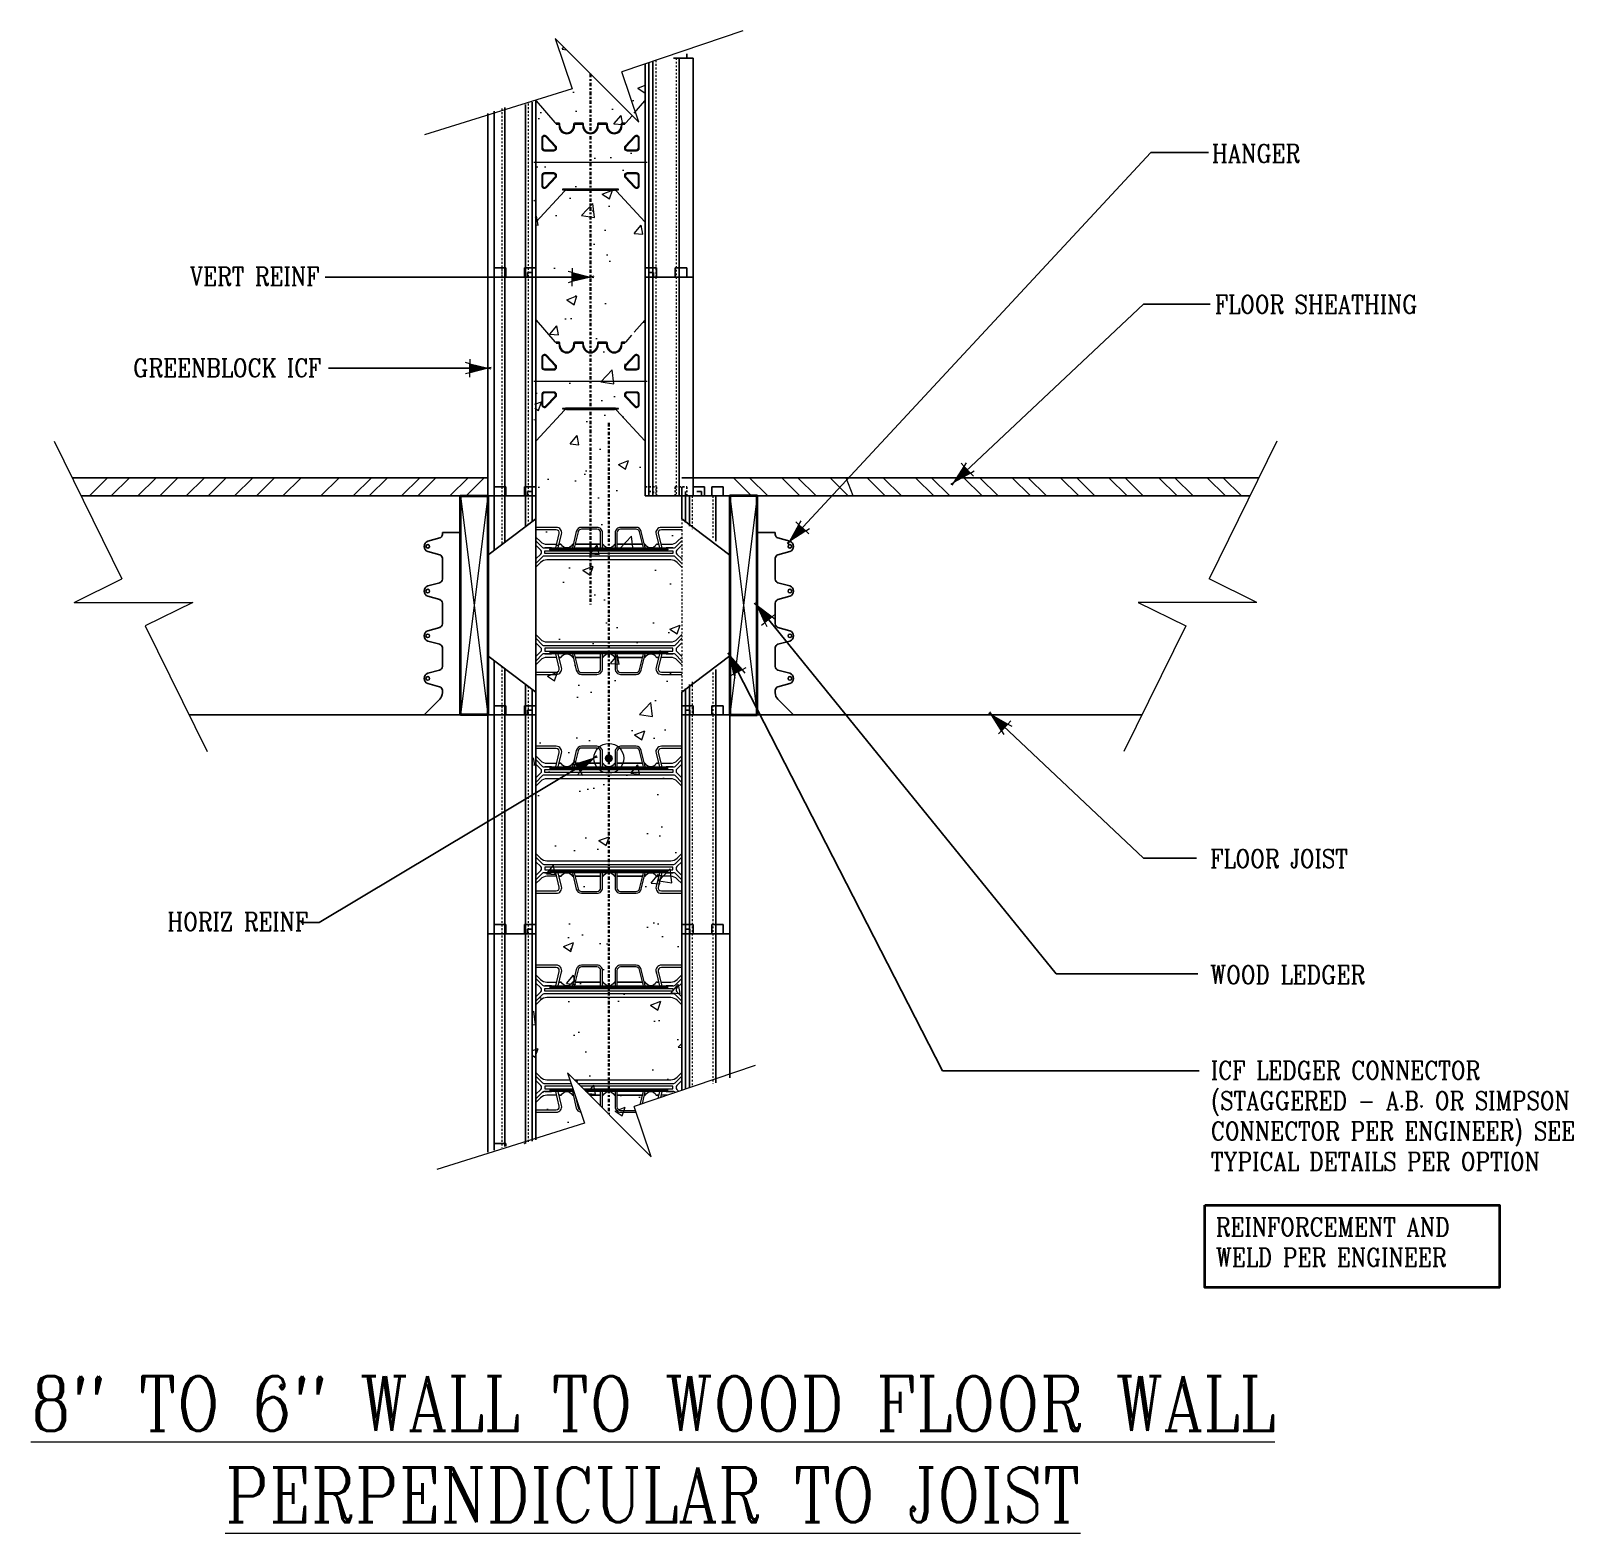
# Model space of a CAD drawing. Header units: inches. Extents: x 12.7 to 97.2, y 9.1 to 91.5.
import ezdxf

# ---------------------------------------------------------------- set-up
doc = ezdxf.new("R2010")
doc.units = ezdxf.units.IN
doc.header["$MEASUREMENT"] = 0
for name, pattern in [('CENTER', [2, 1.25, -0.25, 0.25, -0.25]), ('DASHED2', [0.375, 0.25, -0.125]), ('HIDDEN', [0.375, 0.25, -0.125])]:
    doc.linetypes.add(name, pattern=pattern)
for name, color, linetype, lineweight in [('A2 Hatch', 8, 'Continuous', 9), ('A4 medium', 7, 'Continuous', 35), ('DETAILS', 7, 'Continuous', 13), ('DIM', 3, 'Continuous', 13), ('REBAR', 2, 'CENTER', 30)]:
    doc.layers.add(name, color=color, linetype=linetype, lineweight=lineweight)
doc.styles.add('ARCTEXT', font='arctext.shx', dxfattribs={"width": 0.85})
doc.styles.add('RomanC', font='romanc.shx', dxfattribs={"width": 0.85, "height": 5})
doc.dimstyles.new('ARCTEXT1-4', dxfattribs={"dimtxt": 4, "dimasz": 2, "dimexe": 2, "dimexo": 2, "dimgap": 2, "dimtad": 1, "dimdec": 4, "dimzin": 3, "dimdsep": 46, "dimlunit": 4, "dimtxsty": 'ARCTEXT', "dimblk": 'ARCHTICK', "dimcen": 2, "dimaunit": 1, "dimadec": 0, "dimazin": 0, "dimtfac": 1, "dimtdec": 4, "dimtmove": 2, "dimatfit": 3, "dimldrblk": 'arrow', "dimfxl": 1, "dimtolj": 1, "dimtzin": 0, "dimarcsym": 0})

# ---------------------------------------------------------------- blocks, each defined once
blk = doc.blocks.new('_ArchTick')
at = {"color": 0, "linetype": 'ByBlock', "const_width": 0.15}
blk.add_lwpolyline([(-0.5, -0.5), (0.5, 0.5)], dxfattribs=at)
blk = doc.blocks.new('arrow')
at = {"layer": 'DIM'}
blk.add_hatch(color=253, dxfattribs=at).paths.add_polyline_path([(-2, 0.5), (-2, -0.5), (0, 0)])
at = {"layer": 'DIM', "lineweight": 9}
for points in [[(-2, 0.98), (-2, 0.5), (-2.47, 0.62)], [(0.37, 0.09), (0, 0)], [(0.37, -0.09), (0, 0)], [(-2, -0.98), (-2, -0.5), (-2.47, -0.62)]]:
    blk.add_lwpolyline(points, dxfattribs=at)
at = {"layer": 'DIM', "lineweight": 15}
blk.add_lwpolyline([(0, 0), (-2, -0.5), (-2, 0.5), (0, 0)], dxfattribs=at)

msp = doc.modelspace()

# ---------------------------------------------------------------- hatches: boundary and pattern name
at = {"layer": 'A2 Hatch', "ltscale": 0.15}
h = msp.add_hatch(dxfattribs=at)
h.set_pattern_fill('AR-CONC', color=256, scale=0.8, style=0)
h.set_pattern_definition([(50, (-3041.531, 504.405), (5.7380815, -0.502017), [0.6, -6.6]), (355, (-3041.531, 504.405), (-1.110011, 6.017537), [0.48, -5.28]), (100.45145, (-3041.053, 504.363), (4.628071, 5.51552), [0.509922, -5.609137]), (46.1842, (-3041.531, 506.005), (8.537928, -1.324152), [0.9, -9.9]), (96.63564, (-3040.8196, 505.895), (7.477296, 7.792949), [0.764882, -8.413704]), (351.1842, (-3041.531, 506.005), (7.477296, 7.79295), [0.72, -7.92]), (21, (-3040.731, 505.605), (4.7752564, -3.220951), [0.6, -6.6]), (326, (-3040.731, 505.605), (1.946523, 5.8012), [0.48, -5.28]), (71.45144, (-3040.333, 505.3365), (6.721779, 2.580249), [0.509922, -5.609137]), (37.5, (-3041.531, 504.405), (0.0972788, 2.6631508), [0, -5.216, 0, -5.36, 0, -5.3]), (7.5, (-3041.531, 504.405), (2.1045563, 3.1552937), [0, -3.056, 0, -5.096, 0, -2.02]), (327.5, (-3043.315, 504.405), (4.2705795, -0.180439), [0, -2, 0, -6.24, 0, -8.28]), (317.5, (-3044.115, 504.405), (4.6654894, 0.80084), [0, -2.6, 0, -4.144, 0, -5.88])])
h.paths.add_polyline_path([(42.325, 88.318), (40.338, 87.644), (40.138, 30.629), (43.008, 31.602), (42.072, 34.362), (46.668, 29.766), (45.732, 32.526), (48.338, 33.41), (48.334, 65.992), (46.334, 65.992), (46.334, 89.678), (45.049, 89.242), (45.985, 86.482), (41.389, 91.078)])
h = msp.add_hatch(color=256, dxfattribs=at)
edge = h.paths.add_edge_path()
edge.add_arc((44.338, 51.61), 0.224, 0, 360)

# ---------------------------------------------------------------- linework, layer by layer
at = {"color": 1}
for p, q in [((46.334, 89.678), (46.334, 77.992)), ((46.534, 89.746), (46.534, 77.992)), ((46.749, 89.819), (46.749, 77.992)), ((47.884, 89.992), (48.959, 89.992)), ((47.984, 90.026), (47.984, 89.992)), ((48.194, 89.992), (48.194, 77.992)), ((48.609, 90.237), (48.609, 89.992)), ((48.959, 89.992), (48.959, 77.992)), ((38.063, 87.085), (38.063, 77.992)), ((38.638, 87.28), (38.638, 77.992)), ((39.763, 87.449), (39.763, 77.992)), ((40.138, 87.577), (40.138, 77.992)), ((40.338, 87.644), (40.338, 77.992)), ((37.713, 86.966), (37.713, 77.992)), ((37.713, 77.992), (40.338, 77.992)), ((37.713, 77.992), (37.713, 65.992)), ((37.713, 77.992), (39.888, 77.992)), ((38.063, 78.492), (38.688, 78.492)), ((38.063, 78.492), (38.063, 65.992)), ((38.638, 78.492), (38.638, 65.992)), ((39.763, 77.992), (38.638, 77.992)), ((38.688, 78.492), (38.688, 77.992)), ((39.713, 78.492), (39.713, 77.992)), ((39.713, 78.492), (40.338, 78.492)), ((39.763, 78.492), (39.763, 65.992)), ((39.888, 78.242), (39.888, 77.992)), ((39.888, 78.242), (40.138, 78.242)), ((40.138, 78.242), (40.138, 65.992)), ((40.138, 77.992), (40.338, 77.992)), ((40.338, 78.492), (40.338, 77.992)), ((40.338, 78.492), (40.338, 65.992)), ((46.334, 78.492), (46.334, 77.992)), ((46.334, 78.492), (46.334, 65.992)), ((46.334, 78.492), (46.959, 78.492)), ((46.334, 77.992), (48.959, 77.992)), ((46.334, 77.992), (46.534, 77.992)), ((46.534, 78.242), (46.534, 65.992)), ((46.534, 78.242), (46.784, 78.242)), ((46.749, 77.992), (48.959, 77.992)), ((46.749, 77.992), (46.749, 65.992)), ((46.784, 78.242), (46.784, 77.992)), ((46.959, 78.492), (46.959, 77.992)), ((47.984, 78.492), (47.984, 77.992)), ((47.984, 78.492), (48.609, 78.492)), ((48.194, 77.992), (48.194, 65.992)), ((48.609, 78.492), (48.609, 77.992)), ((48.959, 77.992), (48.959, 65.992)), ((37.713, 65.992), (37.713, 53.992)), ((37.713, 65.992), (39.888, 65.992)), ((37.713, 65.992), (40.338, 65.992)), ((38.063, 66.492), (38.688, 66.492)), ((38.063, 66.492), (38.063, 63.013)), ((38.638, 66.492), (38.638, 63.451)), ((39.763, 65.992), (38.638, 65.992)), ((38.688, 66.492), (38.688, 65.992)), ((39.713, 66.492), (39.713, 65.992)), ((39.713, 66.492), (40.338, 66.492)), ((39.763, 66.492), (39.763, 64.308)), ((39.888, 66.242), (39.888, 65.992)), ((39.888, 66.242), (40.138, 66.242)), ((40.138, 66.242), (40.138, 64.594)), ((40.138, 65.992), (40.338, 65.992)), ((40.338, 66.492), (40.338, 53.992)), ((40.338, 66.492), (40.338, 65.992)), ((46.334, 66.492), (46.334, 65.992)), ((46.334, 65.992), (48.959, 65.992)), ((48.338, 66.492), (48.338, 64.746)), ((48.538, 66.242), (48.538, 64.546)), ((48.753, 65.992), (50.963, 65.992)), ((48.753, 65.992), (48.753, 64.331)), ((48.963, 66.492), (49.588, 66.492)), ((48.963, 65.992), (49.163, 65.992)), ((49.163, 66.242), (49.413, 66.242)), ((49.413, 66.242), (49.413, 65.992)), ((49.588, 66.492), (49.588, 65.992)), ((49.988, 66.492), (49.988, 65.992)), ((49.988, 66.492), (50.613, 66.492)), ((50.198, 65.992), (50.198, 63.511)), ((50.613, 66.492), (50.613, 65.992)), ((50.963, 65.992), (50.963, 53.992)), ((40.338, 64.746), (37.713, 62.746)), ((48.338, 64.746), (50.963, 62.746)), ((40.338, 55.237), (37.713, 57.237)), ((38.063, 56.97), (38.063, 53.992)), ((48.338, 55.237), (50.963, 57.237)), ((38.638, 56.532), (38.638, 53.992)), ((50.198, 56.472), (50.198, 53.992)), ((39.763, 55.675), (39.763, 53.992)), ((40.138, 55.389), (40.138, 53.992)), ((48.338, 55.237), (48.338, 53.992)), ((48.538, 55.437), (48.538, 53.992)), ((48.753, 55.652), (48.753, 53.992)), ((38.063, 54.492), (38.688, 54.492)), ((38.063, 54.492), (38.063, 41.992)), ((38.638, 54.492), (38.638, 41.992)), ((38.688, 54.492), (38.688, 53.992)), ((39.713, 54.492), (39.713, 53.992)), ((39.713, 54.492), (40.338, 54.492)), ((39.763, 54.492), (39.763, 41.992)), ((39.888, 54.242), (39.888, 53.992)), ((39.888, 54.242), (40.138, 54.242)), ((40.138, 54.242), (40.138, 41.992)), ((40.338, 54.492), (40.338, 41.992)), ((48.338, 54.492), (48.338, 41.992)), ((48.338, 54.492), (48.963, 54.492)), ((48.538, 54.242), (48.538, 41.992)), ((48.538, 54.242), (48.788, 54.242)), ((48.788, 54.242), (48.788, 53.992)), ((48.963, 54.492), (48.963, 53.992)), ((49.988, 54.492), (49.988, 53.992)), ((49.988, 54.492), (50.613, 54.492)), ((50.613, 54.492), (50.613, 53.992)), ((37.713, 53.992), (40.338, 53.992)), ((37.713, 53.992), (37.713, 41.992)), ((37.713, 53.992), (39.888, 53.992)), ((39.763, 53.992), (38.638, 53.992)), ((40.138, 53.992), (40.338, 53.992)), ((48.338, 53.992), (50.963, 53.992)), ((48.338, 53.992), (48.538, 53.992)), ((48.753, 53.992), (50.963, 53.992)), ((48.753, 53.992), (48.753, 41.992)), ((50.198, 53.992), (50.198, 41.992)), ((50.963, 53.992), (50.963, 41.992)), ((38.063, 42.492), (38.688, 42.492)), ((38.063, 42.492), (38.063, 30.137)), ((38.638, 42.492), (38.638, 30.332)), ((38.688, 42.492), (38.688, 41.992)), ((39.713, 42.492), (39.713, 41.992)), ((39.713, 42.492), (40.338, 42.492)), ((39.763, 42.492), (39.763, 30.502)), ((40.338, 42.492), (40.338, 30.697)), ((48.338, 42.492), (48.338, 33.41)), ((48.338, 42.492), (48.963, 42.492)), ((48.963, 42.492), (48.963, 41.992)), ((49.988, 42.492), (49.988, 41.992)), ((49.988, 42.492), (50.613, 42.492)), ((50.613, 42.492), (50.613, 41.992)), ((37.713, 41.992), (40.338, 41.992)), ((37.713, 41.992), (37.713, 30.018)), ((37.713, 41.992), (39.888, 41.992)), ((39.763, 41.992), (38.638, 41.992)), ((39.888, 42.242), (39.888, 41.992)), ((39.888, 42.242), (40.138, 42.242)), ((40.138, 42.242), (40.138, 30.629)), ((40.138, 41.992), (40.338, 41.992)), ((48.338, 41.992), (50.963, 41.992)), ((48.338, 41.992), (48.538, 41.992)), ((48.538, 42.242), (48.538, 33.478)), ((48.538, 42.242), (48.788, 42.242)), ((48.753, 41.992), (50.963, 41.992)), ((48.753, 41.992), (48.753, 33.55)), ((48.788, 42.242), (48.788, 41.992)), ((50.198, 41.992), (50.198, 33.829)), ((50.963, 41.992), (50.963, 34.088)), ((38.063, 30.492), (38.688, 30.492)), ((38.688, 30.492), (38.688, 30.349)), ((39.713, 30.492), (39.713, 30.485)), ((39.713, 30.492), (39.734, 30.492))]:
    msp.add_line(p, q, dxfattribs=at)
at = {"color": 1, "linetype": 'HIDDEN', "ltscale": 0.02}
for p, q in [((38.063, 78.492), (38.688, 78.492)), ((38.063, 78.492), (38.063, 77.992)), ((38.688, 78.492), (38.688, 77.992)), ((39.713, 78.492), (39.713, 77.992)), ((39.713, 78.492), (40.338, 78.492)), ((46.334, 78.492), (46.959, 78.492)), ((46.534, 78.242), (46.534, 77.992)), ((46.534, 78.242), (46.784, 78.242)), ((46.784, 78.242), (46.784, 77.992)), ((46.959, 78.492), (46.959, 77.992)), ((47.984, 78.492), (47.984, 77.992)), ((47.984, 78.492), (48.609, 78.492)), ((48.609, 78.492), (48.609, 77.992)), ((38.063, 66.492), (38.688, 66.492)), ((38.063, 66.492), (38.063, 65.992)), ((38.688, 66.492), (38.688, 65.992)), ((39.713, 66.492), (39.713, 65.992)), ((39.713, 66.492), (40.338, 66.492)), ((46.334, 66.492), (46.959, 66.492)), ((46.534, 66.242), (46.534, 65.992)), ((46.534, 66.242), (46.784, 66.242)), ((46.784, 66.242), (46.784, 65.992)), ((46.959, 66.492), (46.959, 65.992)), ((47.984, 66.492), (47.984, 65.992)), ((47.984, 66.492), (48.609, 66.492)), ((48.609, 66.492), (48.609, 65.992)), ((38.063, 54.492), (38.688, 54.492)), ((38.688, 54.492), (38.688, 53.992)), ((39.713, 54.492), (39.713, 53.992)), ((39.713, 54.492), (40.338, 54.492)), ((48.338, 54.492), (48.963, 54.492)), ((48.963, 54.492), (48.963, 53.992)), ((49.988, 54.492), (49.988, 53.992)), ((49.988, 54.492), (50.613, 54.492)), ((50.613, 54.492), (50.613, 53.992)), ((38.063, 42.492), (38.688, 42.492)), ((38.688, 42.492), (38.688, 41.992)), ((39.713, 42.492), (39.713, 41.992)), ((39.713, 42.492), (40.338, 42.492)), ((48.338, 42.492), (48.963, 42.492)), ((48.963, 42.492), (48.963, 41.992)), ((49.988, 42.492), (49.988, 41.992)), ((49.988, 42.492), (50.613, 42.492)), ((50.613, 42.492), (50.613, 41.992)), ((38.063, 30.492), (38.688, 30.492)), ((38.688, 30.492), (38.688, 30.349)), ((39.713, 30.492), (39.713, 30.485)), ((39.713, 30.492), (39.734, 30.492))]:
    msp.add_line(p, q, dxfattribs=at)
at = {"ltscale": 0.15}
for p, q in [((38.688, 77.992), (39.713, 77.992)), ((37.713, 66.992), (14.914, 66.992)), ((48.334, 66.992), (79.974, 66.992)), ((37.713, 65.992), (15.407, 65.992)), ((38.688, 65.992), (39.713, 65.992)), ((50.963, 65.992), (79.48, 65.992)), ((35.067, 63.689), (34.412, 63.511)), ((35.067, 63.689), (34.412, 63.511)), ((35.214, 63.882), (35.214, 63.982)), ((35.214, 63.982), (36.213, 63.982)), ((53.462, 63.982), (52.463, 63.982)), ((53.462, 63.882), (53.462, 63.982)), ((53.61, 63.689), (54.265, 63.511)), ((53.61, 63.689), (54.265, 63.511)), ((34.412, 62.947), (35.067, 62.769)), ((34.412, 62.947), (35.067, 62.769)), ((35.214, 62.576), (35.214, 61.429)), ((53.462, 62.576), (53.462, 61.429)), ((54.265, 62.947), (53.61, 62.769)), ((54.265, 62.947), (53.61, 62.769)), ((35.067, 61.236), (34.412, 61.058)), ((35.067, 61.236), (34.412, 61.058)), ((53.61, 61.236), (54.265, 61.058)), ((53.61, 61.236), (54.265, 61.058)), ((34.412, 60.494), (35.067, 60.316)), ((34.412, 60.494), (35.067, 60.316)), ((35.214, 60.123), (35.214, 58.976)), ((53.462, 60.123), (53.462, 58.976)), ((54.265, 60.494), (53.61, 60.316)), ((54.265, 60.494), (53.61, 60.316)), ((35.067, 58.783), (34.412, 58.605)), ((35.067, 58.783), (34.412, 58.605)), ((35.214, 59.116), (35.214, 58.976)), ((35.214, 59.116), (35.214, 58.976)), ((53.462, 59.116), (53.462, 58.976)), ((53.462, 59.116), (53.462, 58.976)), ((53.61, 58.783), (54.265, 58.605)), ((53.61, 58.783), (54.265, 58.605)), ((34.412, 58.041), (35.067, 57.863)), ((34.412, 58.041), (35.067, 57.863)), ((35.213, 56.645), (35.213, 57.691)), ((35.213, 56.645), (35.213, 57.691)), ((53.463, 56.645), (53.463, 57.691)), ((53.463, 56.645), (53.463, 57.691)), ((54.265, 58.041), (53.61, 57.863)), ((54.265, 58.041), (53.61, 57.863)), ((34.411, 56.273), (35.066, 56.452)), ((34.411, 56.273), (35.066, 56.452)), ((54.266, 56.273), (53.611, 56.452)), ((54.266, 56.273), (53.611, 56.452)), ((35.066, 55.532), (34.411, 55.71)), ((35.066, 55.532), (34.411, 55.71)), ((35.213, 55.199), (35.213, 55.339)), ((35.213, 55.199), (35.213, 55.339)), ((53.463, 55.199), (53.463, 55.339)), ((53.463, 55.199), (53.463, 55.339)), ((53.611, 55.532), (54.266, 55.71)), ((53.611, 55.532), (54.266, 55.71)), ((34.213, 53.992), (35.067, 54.845)), ((34.213, 53.992), (35.067, 54.845)), ((54.463, 53.992), (53.61, 54.845)), ((54.463, 53.992), (53.61, 54.845)), ((36.213, 53.992), (21.329, 53.992)), ((38.688, 53.992), (39.713, 53.992)), ((52.463, 53.992), (73.558, 53.992)), ((38.688, 41.992), (39.713, 41.992))]:
    msp.add_line(p, q, dxfattribs=at)
for centre in [(34.414, 63.231), (54.262, 63.231), (54.262, 63.231), (34.414, 60.778), (34.414, 60.778), (54.262, 60.778), (54.262, 60.778), (34.414, 58.325), (34.414, 58.325), (54.262, 58.325), (54.262, 58.325), (34.413, 55.989), (34.413, 55.989), (54.263, 55.989), (54.263, 55.989)]:
    msp.add_circle(centre, 0.1, dxfattribs=at)
for centre, radius, start, end in [((34.514, 63.229), 0.3, 110, 250), ((35.014, 63.882), 0.2, 285.20012, 0), ((35.014, 63.882), 0.2, 285.20012, 0), ((53.662, 63.882), 0.2, 180, 254.79988), ((53.662, 63.882), 0.2, 180, 254.79988), ((54.162, 63.229), 0.3, 290, 70), ((54.162, 63.229), 0.3, 290, 70), ((35.014, 62.576), 0.2, 0, 74.79626), ((35.014, 62.576), 0.2, 0, 74.79626), ((53.662, 62.576), 0.2, 105.20374, 180), ((53.662, 62.576), 0.2, 105.20374, 180), ((34.514, 60.776), 0.3, 110, 250), ((34.514, 60.776), 0.3, 110, 250), ((35.014, 61.429), 0.2, 285.20012, 0), ((35.014, 61.429), 0.2, 285.20012, 0), ((53.662, 61.429), 0.2, 180, 254.79988), ((53.662, 61.429), 0.2, 180, 254.79988), ((54.162, 60.776), 0.3, 290, 70), ((54.162, 60.776), 0.3, 290, 70), ((35.014, 60.123), 0.2, 0, 74.79626), ((35.014, 60.123), 0.2, 0, 74.79626), ((53.662, 60.123), 0.2, 105.20374, 180), ((53.662, 60.123), 0.2, 105.20374, 180), ((34.514, 58.323), 0.3, 110, 250), ((34.514, 58.323), 0.3, 110, 250), ((35.014, 58.976), 0.2, 285.20012, 0), ((35.014, 58.976), 0.2, 285.20012, 0), ((53.662, 58.976), 0.2, 180, 254.79988), ((53.662, 58.976), 0.2, 180, 254.79988), ((54.162, 58.323), 0.3, 290, 70), ((54.162, 58.323), 0.3, 290, 70), ((35.014, 57.67), 0.2, 5.89711, 74.79626), ((35.014, 57.67), 0.2, 5.89711, 74.79626), ((53.662, 57.67), 0.2, 105.20374, 174.10289), ((53.662, 57.67), 0.2, 105.20374, 174.10289), ((35.013, 56.645), 0.2, 285.20374, 0), ((35.013, 56.645), 0.2, 285.20374, 0), ((53.663, 56.645), 0.2, 180, 254.79626), ((53.663, 56.645), 0.2, 180, 254.79626), ((34.513, 55.992), 0.3, 110, 250), ((34.513, 55.992), 0.3, 110, 250), ((54.163, 55.992), 0.3, 290, 70), ((54.163, 55.992), 0.3, 290, 70), ((35.013, 55.339), 0.2, 360, 74.79988), ((35.013, 55.339), 0.2, 360, 74.79988), ((34.713, 55.199), 0.5, 315, 0), ((34.713, 55.199), 0.5, 315, 0), ((53.663, 55.339), 0.2, 105.20012, 180), ((53.663, 55.339), 0.2, 105.20012, 180), ((53.963, 55.199), 0.5, 180, 225), ((53.963, 55.199), 0.5, 180, 225)]:
    msp.add_arc(centre, radius, start, end, dxfattribs=at)
at = {"layer": 'A2 Hatch', "linetype": 'DASHED2', "ltscale": 0.15}
for p, q in [((46.909, 89.873), (46.909, 77.992)), ((48.034, 89.992), (48.034, 77.992)), ((38.478, 87.226), (38.478, 77.992)), ((39.923, 87.504), (39.923, 77.992)), ((38.478, 78.492), (38.478, 65.992)), ((39.923, 78.492), (39.923, 65.992)), ((46.909, 77.992), (46.909, 65.992)), ((48.034, 77.992), (48.034, 65.992)), ((38.478, 66.492), (38.478, 63.329)), ((39.923, 66.492), (39.923, 64.43)), ((48.913, 65.992), (48.913, 64.171)), ((50.038, 65.992), (50.038, 63.671)), ((48.338, 64.746), (48.338, 55.237)), ((38.478, 56.654), (38.478, 53.992)), ((48.913, 55.812), (48.913, 53.992)), ((50.038, 56.312), (50.038, 53.992)), ((39.923, 55.553), (39.923, 53.992)), ((38.478, 54.492), (38.478, 41.992)), ((39.923, 54.492), (39.923, 41.992)), ((48.913, 53.992), (48.913, 41.992)), ((50.038, 53.992), (50.038, 41.992)), ((38.478, 42.492), (38.478, 30.278)), ((39.923, 42.492), (39.923, 30.556)), ((48.913, 41.992), (48.913, 33.605)), ((50.038, 41.992), (50.038, 33.774))]:
    msp.add_line(p, q, dxfattribs=at)
at = {"layer": 'A2 Hatch', "ltscale": 0.15}
for p, q in [((15.867, 65.992), (16.867, 66.992)), ((17.067, 65.992), (18.067, 66.992)), ((18.519, 65.992), (19.519, 66.992)), ((19.719, 65.992), (20.719, 66.992)), ((21.17, 65.992), (22.17, 66.992)), ((22.371, 65.992), (23.371, 66.992)), ((23.822, 65.992), (24.822, 66.992)), ((25.022, 65.992), (26.022, 66.992)), ((26.474, 65.992), (27.474, 66.992)), ((28.558, 65.992), (29.558, 66.992)), ((30.325, 65.992), (31.325, 66.992)), ((31.209, 65.992), (32.209, 66.992)), ((32.977, 65.992), (33.977, 66.992)), ((33.861, 65.992), (34.861, 66.992)), ((35.629, 65.992), (36.629, 66.992)), ((36.513, 65.992), (37.513, 66.992)), ((52.164, 65.992), (51.164, 66.992)), ((53.048, 65.992), (52.048, 66.992)), ((54.815, 65.992), (53.815, 66.992)), ((55.699, 65.992), (54.699, 66.992)), ((57.467, 65.992), (56.467, 66.992)), ((57.726, 65.992), (57.351, 66.992)), ((59.494, 65.992), (58.494, 66.992)), ((60.378, 65.992), (59.378, 66.992)), ((62.145, 65.992), (61.145, 66.992)), ((63.029, 65.992), (62.029, 66.992)), ((64.797, 65.992), (63.797, 66.992)), ((65.681, 65.992), (64.681, 66.992)), ((67.449, 65.992), (66.449, 66.992)), ((68.333, 65.992), (67.333, 66.992)), ((70.1, 65.992), (69.1, 66.992)), ((70.984, 65.992), (69.984, 66.992)), ((72.752, 65.992), (71.752, 66.992)), ((73.636, 65.992), (72.636, 66.992)), ((75.485, 65.992), (74.485, 66.992)), ((76.369, 65.992), (75.369, 66.992)), ((78.137, 65.992), (77.137, 66.992)), ((79.021, 65.992), (78.021, 66.992)), ((37.713, 65.992), (36.213, 53.992)), ((36.213, 65.992), (37.713, 53.992)), ((50.963, 65.992), (52.463, 53.992)), ((52.463, 65.992), (50.963, 53.992))]:
    msp.add_line(p, q, dxfattribs=at)
msp.add_circle((44.338, 51.61), 0.816, dxfattribs=at)
at = {"layer": 'A4 medium', "ltscale": 0.15}
for points in [[(36.213, 53.992), (36.213, 65.992), (37.713, 65.992), (37.713, 53.992)], [(52.463, 53.992), (52.463, 65.992), (50.963, 65.992), (50.963, 53.992)], [(77.013, 27.11), (93.157, 27.11), (93.157, 22.608), (77.013, 22.608)]]:
    msp.add_lwpolyline(points, close=True, dxfattribs=at)
at = {"layer": 'DETAILS', "color": 6, "lineweight": 20}
for p, q in [((40.334, 87.643), (40.334, 80.955)), ((40.362, 87.648), (41.379, 86.458)), ((45.732, 86.976), (46.306, 87.648)), ((46.334, 80.955), (46.334, 87.717)), ((41.452, 86.427), (41.459, 86.427)), ((41.609, 86.427), (41.452, 86.427)), ((41.459, 86.427), (41.459, 86.377)), ((41.459, 86.377), (41.559, 86.377)), ((41.609, 86.327), (41.609, 86.272)), ((41.659, 86.272), (41.659, 86.377)), ((42.409, 86.377), (42.409, 86.272)), ((42.909, 86.427), (42.459, 86.427)), ((42.459, 86.272), (42.459, 86.327)), ((42.509, 86.377), (42.859, 86.377)), ((42.909, 86.327), (42.909, 86.272)), ((42.959, 86.272), (42.959, 86.377)), ((43.709, 86.377), (43.709, 86.272)), ((44.209, 86.427), (43.759, 86.427)), ((43.759, 86.272), (43.759, 86.327)), ((43.809, 86.377), (44.159, 86.377)), ((44.209, 86.327), (44.209, 86.272)), ((44.259, 86.272), (44.259, 86.377)), ((45.009, 86.377), (45.009, 86.272)), ((45.216, 86.427), (45.059, 86.427)), ((45.059, 86.272), (45.059, 86.327)), ((45.109, 86.377), (45.209, 86.377)), ((45.209, 86.377), (45.209, 86.427)), ((45.209, 86.427), (45.216, 86.427)), ((45.288, 86.458), (45.598, 86.82)), ((40.659, 85.608), (40.659, 85.067)), ((40.709, 85.608), (40.709, 85.067)), ((41.4, 85.136), (40.881, 85.677)), ((41.437, 85.171), (40.917, 85.712)), ((45.751, 85.712), (45.231, 85.171)), ((45.787, 85.677), (45.267, 85.136)), ((45.959, 85.067), (45.959, 85.608)), ((46.009, 85.067), (46.009, 85.608)), ((40.809, 84.967), (41.328, 84.967)), ((40.809, 84.917), (41.328, 84.917)), ((45.34, 84.967), (45.859, 84.967)), ((45.34, 84.917), (45.859, 84.917)), ((40.234, 84.297), (46.434, 84.297)), ((41.328, 83.697), (40.809, 83.697)), ((45.859, 83.697), (45.34, 83.697)), ((40.659, 83.547), (40.659, 83.006)), ((40.709, 83.547), (40.709, 83.006)), ((41.328, 83.647), (40.809, 83.647)), ((40.881, 82.937), (41.4, 83.478)), ((40.917, 82.902), (41.437, 83.443)), ((45.231, 83.443), (45.751, 82.902)), ((45.267, 83.478), (45.787, 82.937)), ((45.859, 83.647), (45.34, 83.647)), ((45.959, 83.006), (45.959, 83.547)), ((46.009, 83.006), (46.009, 83.547)), ((40.363, 81.026), (41.915, 82.703)), ((41.964, 82.817), (41.808, 82.802)), ((41.808, 82.782), (41.964, 82.767)), ((43.334, 82.817), (41.964, 82.817)), ((41.964, 82.767), (43.334, 82.767)), ((42.021, 82.747), (43.334, 82.747)), ((44.704, 82.817), (43.334, 82.817)), ((43.334, 82.767), (44.704, 82.767)), ((43.334, 82.747), (44.647, 82.747)), ((44.86, 82.802), (44.704, 82.817)), ((44.704, 82.767), (44.86, 82.782)), ((44.753, 82.703), (46.305, 81.026)), ((40.334, 75.723), (40.334, 75.707)), ((40.334, 75.707), (40.334, 68.945)), ((40.362, 75.638), (41.379, 74.447)), ((45.732, 74.966), (46.306, 75.638)), ((46.334, 68.945), (46.334, 75.707)), ((41.452, 74.417), (41.459, 74.417)), ((41.609, 74.417), (41.452, 74.417)), ((41.459, 74.417), (41.459, 74.367)), ((42.909, 74.417), (42.459, 74.417)), ((44.209, 74.417), (43.759, 74.417)), ((45.216, 74.417), (45.059, 74.417)), ((45.209, 74.367), (45.209, 74.417)), ((45.209, 74.417), (45.216, 74.417)), ((45.288, 74.447), (45.598, 74.81)), ((40.659, 73.598), (40.659, 73.057)), ((40.709, 73.598), (40.709, 73.057)), ((41.4, 73.126), (40.881, 73.667)), ((41.437, 73.161), (40.917, 73.702)), ((41.459, 74.367), (41.559, 74.367)), ((41.609, 74.317), (41.609, 74.262)), ((41.659, 74.262), (41.659, 74.367)), ((42.409, 74.367), (42.409, 74.262)), ((42.459, 74.262), (42.459, 74.317)), ((42.509, 74.367), (42.859, 74.367)), ((42.909, 74.317), (42.909, 74.262)), ((42.959, 74.262), (42.959, 74.367)), ((43.709, 74.367), (43.709, 74.262)), ((43.759, 74.262), (43.759, 74.317)), ((43.809, 74.367), (44.159, 74.367)), ((44.209, 74.317), (44.209, 74.262)), ((44.259, 74.262), (44.259, 74.367)), ((45.009, 74.367), (45.009, 74.262)), ((45.059, 74.262), (45.059, 74.317)), ((45.109, 74.367), (45.209, 74.367)), ((45.751, 73.702), (45.231, 73.161)), ((45.787, 73.667), (45.267, 73.126)), ((45.959, 73.057), (45.959, 73.598)), ((46.009, 73.057), (46.009, 73.598)), ((40.809, 72.957), (41.328, 72.957)), ((40.809, 72.907), (41.328, 72.907)), ((45.34, 72.957), (45.859, 72.957)), ((45.34, 72.907), (45.859, 72.907)), ((40.234, 72.287), (46.434, 72.287)), ((40.659, 71.537), (40.659, 70.996)), ((40.709, 71.537), (40.709, 70.996)), ((41.328, 71.687), (40.809, 71.687)), ((41.328, 71.637), (40.809, 71.637)), ((40.881, 70.926), (41.4, 71.467)), ((40.917, 70.892), (41.437, 71.433)), ((45.231, 71.433), (45.751, 70.892)), ((45.267, 71.467), (45.787, 70.926)), ((45.859, 71.687), (45.34, 71.687)), ((45.859, 71.637), (45.34, 71.637)), ((45.959, 70.996), (45.959, 71.537)), ((46.009, 70.996), (46.009, 71.537)), ((40.363, 69.016), (41.915, 70.693)), ((41.964, 70.807), (41.808, 70.792)), ((41.808, 70.772), (41.964, 70.757)), ((43.334, 70.807), (41.964, 70.807)), ((41.964, 70.757), (43.334, 70.757)), ((42.021, 70.737), (43.334, 70.737)), ((44.704, 70.807), (43.334, 70.807)), ((43.334, 70.757), (44.704, 70.757)), ((43.334, 70.737), (44.647, 70.737)), ((44.86, 70.792), (44.704, 70.807)), ((44.704, 70.757), (44.86, 70.772)), ((44.753, 70.693), (46.305, 69.016)), ((43.89, 33.142), (43.293, 33.142)), ((43.293, 33.142), (43.89, 33.142))]:
    msp.add_line(p, q, dxfattribs=at)
for points in [[(41.567, 63.142), (41.751, 63.901, 0.485338), (41.459, 64.272), (40.338, 64.272)], [(43.99, 63.142), (43.99, 63.972, 0.414214), (43.69, 64.272), (42.848, 64.272, 0.346495), (42.556, 64.042), (42.339, 63.142)], [(46.338, 63.142), (46.12, 64.042, 0.346495), (45.829, 64.272), (44.986, 64.272, 0.414214), (44.686, 63.972), (44.686, 63.142)], [(48.338, 64.272), (47.218, 64.272, 0.485338), (46.926, 63.901), (47.109, 63.142)], [(41.188, 63.142), (41.088, 63.142), (40.838, 63.142), (41.434, 63.142), (41.624, 63.932, 0.485338), (41.459, 64.142), (40.338, 64.142)], [(40.338, 63.741), (40.591, 63.488, 0.198912), (40.945, 63.342), (41.482, 63.342)], [(40.338, 63.541), (40.708, 63.171, 0.198912), (40.779, 63.142), (44.338, 63.142, -0.279322), (44.052, 63.315, 0.279322), (44.008, 63.342)], [(43.89, 63.142), (43.89, 63.972, 0.414214), (43.69, 64.172), (42.848, 64.172, 0.346495), (42.653, 64.018), (42.442, 63.142)], [(44.668, 63.342, 0.279322), (44.624, 63.315, -0.279322), (44.338, 63.142), (47.897, 63.142, 0.198912), (47.968, 63.171), (48.338, 63.541)], [(46.235, 63.142), (46.023, 64.018, 0.346495), (45.829, 64.172), (44.986, 64.172, 0.414214), (44.786, 63.972), (44.786, 63.142)], [(48.338, 64.142), (47.218, 64.142, 0.485338), (47.052, 63.932), (47.243, 63.142), (47.839, 63.142), (47.589, 63.142), (47.489, 63.142)], [(47.195, 63.342), (47.732, 63.342, 0.198912), (48.085, 63.488), (48.338, 63.741)], [(40.338, 62.542), (40.607, 62.811, 0.414214), (40.607, 63.023), (40.338, 63.291)], [(48.338, 62.292), (47.968, 62.662, 0.198912), (47.897, 62.692), (44.338, 62.692), (40.779, 62.692, 0.198912), (40.708, 62.662), (40.338, 62.292)], [(42.369, 63.342, 0.279322), (42.325, 63.315, -0.605918), (41.753, 63.315, 0.279322), (41.709, 63.342), (41.616, 63.342), (41.709, 63.342)], [(46.968, 63.342), (47.061, 63.342), (46.968, 63.342, 0.279322), (46.923, 63.315, -0.605918), (46.352, 63.315, 0.279322), (46.307, 63.342)], [(48.338, 63.291), (48.07, 63.023, 0.414214), (48.07, 62.811), (48.338, 62.542)], [(48.338, 62.092), (48.085, 62.345, 0.198912), (47.732, 62.492), (44.338, 62.492), (40.945, 62.492, 0.198912), (40.591, 62.345), (40.338, 62.092)], [(40.338, 58.391), (40.591, 58.138, 0.198912), (40.945, 57.992), (44.338, 57.992), (47.732, 57.992, 0.198912), (48.085, 58.138), (48.338, 58.391)], [(40.338, 58.191), (40.708, 57.821, 0.198912), (40.779, 57.792), (44.338, 57.792), (47.897, 57.792, 0.198912), (47.968, 57.821), (48.338, 58.191)], [(40.338, 57.192), (40.607, 57.461, 0.414214), (40.607, 57.673), (40.338, 57.941)], [(48.338, 57.941), (48.07, 57.673, 0.414214), (48.07, 57.461), (48.338, 57.192)], [(44.008, 57.142, 0.279322), (44.052, 57.168, -0.279322), (44.338, 57.342), (40.779, 57.342, 0.198912), (40.708, 57.312), (40.338, 56.942)], [(40.338, 56.342), (41.459, 56.342, 0.485338), (41.624, 56.551), (41.434, 57.342), (40.838, 57.342), (41.088, 57.342), (41.188, 57.342)], [(40.338, 56.212), (41.459, 56.212, 0.485338), (41.751, 56.582), (41.567, 57.342)], [(41.482, 57.142), (40.945, 57.142, 0.198912), (40.591, 56.995), (40.338, 56.742)], [(41.709, 57.142), (41.616, 57.142), (41.709, 57.142, 0.279322), (41.753, 57.168, -0.605918), (42.325, 57.168, 0.279322), (42.369, 57.142)], [(42.339, 57.342), (42.556, 56.441, 0.346495), (42.848, 56.212), (43.69, 56.212, 0.414214), (43.99, 56.512), (43.99, 57.342)], [(42.442, 57.342), (42.653, 56.465, 0.346495), (42.848, 56.312), (43.69, 56.312, 0.414214), (43.89, 56.512), (43.89, 57.342)], [(48.338, 56.942), (47.968, 57.312, 0.198912), (47.897, 57.342), (44.338, 57.342, -0.279322), (44.624, 57.168, 0.279322), (44.668, 57.142)], [(44.686, 57.342), (44.686, 56.512, 0.414214), (44.986, 56.212), (45.829, 56.212, 0.346495), (46.12, 56.441), (46.338, 57.342)], [(44.786, 57.342), (44.786, 56.512, 0.414214), (44.986, 56.312), (45.829, 56.312, 0.346495), (46.023, 56.465), (46.235, 57.342)], [(46.307, 57.142, 0.279322), (46.352, 57.168, -0.605918), (46.923, 57.168, 0.279322), (46.968, 57.142), (47.061, 57.142), (46.968, 57.142)], [(47.109, 57.342), (46.926, 56.582, 0.485338), (47.218, 56.212), (48.338, 56.212)], [(47.489, 57.342), (47.589, 57.342), (47.839, 57.342), (47.243, 57.342), (47.052, 56.551, 0.485338), (47.218, 56.342), (48.338, 56.342)], [(48.338, 56.742), (48.085, 56.995, 0.198912), (47.732, 57.142), (47.195, 57.142)], [(41.567, 51.142), (41.751, 51.901, 0.485338), (41.459, 52.272), (40.338, 52.272)], [(41.188, 51.142), (41.088, 51.142), (40.838, 51.142), (41.434, 51.142), (41.624, 51.932, 0.485338), (41.459, 52.142), (40.338, 52.142)], [(40.338, 51.741), (40.591, 51.488, 0.198912), (40.945, 51.342), (41.482, 51.342)], [(43.99, 51.142), (43.99, 51.972, 0.414214), (43.69, 52.272), (42.848, 52.272, 0.346495), (42.556, 52.042), (42.339, 51.142)], [(43.89, 51.142), (43.89, 51.972, 0.414214), (43.69, 52.172), (42.848, 52.172, 0.346495), (42.653, 52.018), (42.442, 51.142)], [(46.338, 51.142), (46.12, 52.042, 0.346495), (45.829, 52.272), (44.986, 52.272, 0.414214), (44.686, 51.972), (44.686, 51.142)], [(46.235, 51.142), (46.023, 52.018, 0.346495), (45.829, 52.172), (44.986, 52.172, 0.414214), (44.786, 51.972), (44.786, 51.142)], [(48.338, 52.272), (47.218, 52.272, 0.485338), (46.926, 51.901), (47.109, 51.142)], [(48.338, 52.142), (47.218, 52.142, 0.485338), (47.052, 51.932), (47.243, 51.142), (47.839, 51.142), (47.589, 51.142), (47.489, 51.142)], [(47.195, 51.342), (47.732, 51.342, 0.198912), (48.085, 51.488), (48.338, 51.741)], [(40.338, 51.541), (40.708, 51.171, 0.198912), (40.779, 51.142), (44.338, 51.142, -0.279322), (44.052, 51.315, 0.279322), (44.008, 51.342)], [(40.338, 50.542), (40.607, 50.811, 0.414214), (40.607, 51.023), (40.338, 51.291)], [(42.369, 51.342, 0.279322), (42.325, 51.315, -0.605918), (41.753, 51.315, 0.279322), (41.709, 51.342), (41.616, 51.342), (41.709, 51.342)], [(44.668, 51.342, 0.279322), (44.624, 51.315, -0.279322), (44.338, 51.142), (47.897, 51.142, 0.198912), (47.968, 51.171), (48.338, 51.541)], [(46.968, 51.342), (47.061, 51.342), (46.968, 51.342, 0.279322), (46.923, 51.315, -0.605918), (46.352, 51.315, 0.279322), (46.307, 51.342)], [(48.338, 51.291), (48.07, 51.023, 0.414214), (48.07, 50.811), (48.338, 50.542)], [(48.338, 50.292), (47.968, 50.662, 0.198912), (47.897, 50.692), (44.338, 50.692), (40.779, 50.692, 0.198912), (40.708, 50.662), (40.338, 50.292)], [(48.338, 50.092), (48.085, 50.345, 0.198912), (47.732, 50.492), (44.338, 50.492), (40.945, 50.492, 0.198912), (40.591, 50.345), (40.338, 50.092)], [(40.338, 46.391), (40.591, 46.138, 0.198912), (40.945, 45.992), (44.338, 45.992), (47.732, 45.992, 0.198912), (48.085, 46.138), (48.338, 46.391)], [(40.338, 46.191), (40.708, 45.821, 0.198912), (40.779, 45.792), (44.338, 45.792), (47.897, 45.792, 0.198912), (47.968, 45.821), (48.338, 46.191)], [(40.338, 45.192), (40.607, 45.461, 0.414214), (40.607, 45.673), (40.338, 45.941)], [(48.338, 45.941), (48.07, 45.673, 0.414214), (48.07, 45.461), (48.338, 45.192)], [(44.008, 45.142, 0.279322), (44.052, 45.168, -0.279322), (44.338, 45.342), (40.779, 45.342, 0.198912), (40.708, 45.312), (40.338, 44.942)], [(40.338, 44.342), (41.459, 44.342, 0.485338), (41.624, 44.551), (41.434, 45.342), (40.838, 45.342), (41.088, 45.342), (41.188, 45.342)], [(40.338, 44.212), (41.459, 44.212, 0.485338), (41.751, 44.582), (41.567, 45.342)], [(41.482, 45.142), (40.945, 45.142, 0.198912), (40.591, 44.995), (40.338, 44.742)], [(41.709, 45.142), (41.616, 45.142), (41.709, 45.142, 0.279322), (41.753, 45.168, -0.605918), (42.325, 45.168, 0.279322), (42.369, 45.142)], [(42.339, 45.342), (42.556, 44.441, 0.346495), (42.848, 44.212), (43.69, 44.212, 0.414214), (43.99, 44.512), (43.99, 45.342)], [(42.442, 45.342), (42.653, 44.465, 0.346495), (42.848, 44.312), (43.69, 44.312, 0.414214), (43.89, 44.512), (43.89, 45.342)], [(48.338, 44.942), (47.968, 45.312, 0.198912), (47.897, 45.342), (44.338, 45.342, -0.279322), (44.624, 45.168, 0.279322), (44.668, 45.142)], [(44.686, 45.342), (44.686, 44.512, 0.414214), (44.986, 44.212), (45.829, 44.212, 0.346495), (46.12, 44.441), (46.338, 45.342)], [(44.786, 45.342), (44.786, 44.512, 0.414214), (44.986, 44.312), (45.829, 44.312, 0.346495), (46.023, 44.465), (46.235, 45.342)], [(46.307, 45.142, 0.279322), (46.352, 45.168, -0.605918), (46.923, 45.168, 0.279322), (46.968, 45.142), (47.061, 45.142), (46.968, 45.142)], [(47.109, 45.342), (46.926, 44.582, 0.485338), (47.218, 44.212), (48.338, 44.212)], [(47.489, 45.342), (47.589, 45.342), (47.839, 45.342), (47.243, 45.342), (47.052, 44.551, 0.485338), (47.218, 44.342), (48.338, 44.342)], [(48.338, 44.742), (48.085, 44.995, 0.198912), (47.732, 45.142), (47.195, 45.142)], [(41.567, 39.142), (41.751, 39.901, 0.485338), (41.459, 40.272), (40.338, 40.272)], [(41.188, 39.142), (41.088, 39.142), (40.838, 39.142), (41.434, 39.142), (41.624, 39.932, 0.485338), (41.459, 40.142), (40.338, 40.142)], [(40.338, 39.741), (40.591, 39.488, 0.198912), (40.945, 39.342), (41.482, 39.342)], [(43.99, 39.142), (43.99, 39.972, 0.414214), (43.69, 40.272), (42.848, 40.272, 0.346495), (42.556, 40.042), (42.339, 39.142)], [(43.89, 39.142), (43.89, 39.972, 0.414214), (43.69, 40.172), (42.848, 40.172, 0.346495), (42.653, 40.018), (42.442, 39.142)], [(46.338, 39.142), (46.12, 40.042, 0.346495), (45.829, 40.272), (44.986, 40.272, 0.414214), (44.686, 39.972), (44.686, 39.142)], [(46.235, 39.142), (46.023, 40.018, 0.346495), (45.829, 40.172), (44.986, 40.172, 0.414214), (44.786, 39.972), (44.786, 39.142)], [(48.338, 40.272), (47.218, 40.272, 0.485338), (46.926, 39.901), (47.109, 39.142)], [(48.338, 40.142), (47.218, 40.142, 0.485338), (47.052, 39.932), (47.243, 39.142), (47.839, 39.142), (47.589, 39.142), (47.489, 39.142)], [(47.195, 39.342), (47.732, 39.342, 0.198912), (48.085, 39.488), (48.338, 39.741)], [(40.338, 39.541), (40.708, 39.171, 0.198912), (40.779, 39.142), (44.338, 39.142, -0.279322), (44.052, 39.315, 0.279322), (44.008, 39.342)], [(40.338, 38.542), (40.607, 38.811, 0.414214), (40.607, 39.023), (40.338, 39.291)], [(42.369, 39.342, 0.279322), (42.325, 39.315, -0.605918), (41.753, 39.315, 0.279322), (41.709, 39.342), (41.616, 39.342), (41.709, 39.342)], [(44.668, 39.342, 0.279322), (44.624, 39.315, -0.279322), (44.338, 39.142), (47.897, 39.142, 0.198912), (47.968, 39.171), (48.338, 39.541)], [(46.968, 39.342), (47.061, 39.342), (46.968, 39.342, 0.279322), (46.923, 39.315, -0.605918), (46.352, 39.315, 0.279322), (46.307, 39.342)], [(48.338, 39.291), (48.07, 39.023, 0.414214), (48.07, 38.811), (48.338, 38.542)], [(48.338, 38.292), (47.968, 38.662, 0.198912), (47.897, 38.692), (44.338, 38.692), (40.779, 38.692, 0.198912), (40.708, 38.662), (40.338, 38.292)], [(48.338, 38.092), (48.085, 38.345, 0.198912), (47.732, 38.492), (44.338, 38.492), (40.945, 38.492, 0.198912), (40.591, 38.345), (40.338, 38.092)], [(40.338, 34.391), (40.591, 34.138, 0.198912), (40.945, 33.992), (42.198, 33.992)], [(40.338, 34.191), (40.708, 33.821, 0.198912), (40.779, 33.792), (42.266, 33.792)], [(40.338, 33.192), (40.607, 33.461, 0.414214), (40.607, 33.673), (40.338, 33.941)], [(42.443, 33.992), (44.338, 33.992), (47.732, 33.992, 0.198912), (48.085, 34.138), (48.338, 34.391)], [(42.643, 33.792), (44.338, 33.792), (47.897, 33.792, 0.198912), (47.968, 33.821), (48.338, 34.191)], [(48.338, 33.941), (48.07, 33.673, 0.414214), (48.07, 33.461), (48.176, 33.355)], [(40.338, 32.342), (41.459, 32.342, 0.485338), (41.624, 32.551), (41.434, 33.342), (40.838, 33.342), (41.088, 33.342), (41.188, 33.342)], [(40.338, 32.212), (41.459, 32.212, 0.485338), (41.751, 32.582), (41.567, 33.342)], [(42.418, 33.342), (40.779, 33.342, 0.198912), (40.708, 33.312), (40.338, 32.942)], [(41.482, 33.142), (40.945, 33.142, 0.198912), (40.591, 32.995), (40.338, 32.742)], [(42.384, 33.442), (41.188, 33.442), (41.09, 33.42, 0.780776), (41.09, 33.414), (41.188, 33.392), (42.401, 33.392)], [(41.709, 33.142), (41.616, 33.142), (41.709, 33.142, 0.279322), (41.753, 33.168, -0.605918), (42.325, 33.168, 0.279322), (42.369, 33.142)], [(42.339, 33.342), (42.556, 32.441, 0.302614), (42.8, 32.215, 0.302614)], [(42.5, 33.102), (42.653, 32.465, 0.225019), (42.761, 32.331)], [(43.043, 33.392), (44.338, 33.392), (47.489, 33.392), (47.587, 33.414, 0.780776), (47.587, 33.42), (47.489, 33.442), (44.338, 33.442), (42.993, 33.442)], [(44.008, 33.142, 0.279322), (44.052, 33.168, -0.279322), (44.338, 33.342), (43.093, 33.342)], [(43.984, 32.451, 0.051306), (43.99, 32.512), (43.99, 33.342)], [(47.989, 33.291), (47.968, 33.312, 0.198912), (47.897, 33.342), (44.338, 33.342, -0.279322), (44.624, 33.168, 0.279322), (44.668, 33.142)], [(44.686, 33.342), (44.686, 32.512, 0.414214), (44.986, 32.212), (45.829, 32.212, 0.00833), (45.839, 32.212, 0.00833)], [(44.786, 33.342), (44.786, 32.512, 0.414214), (44.986, 32.312), (45.805, 32.312)], [(46.307, 33.142, 0.279322), (46.352, 33.168, -0.605918), (46.923, 33.168, 0.279322), (46.968, 33.142), (47.061, 33.142), (46.968, 33.142)]]:
    msp.add_lwpolyline(points, format="xyb", dxfattribs=at)
for points in [[(44.338, 62.992), (47.839, 62.992), (47.839, 62.842), (44.338, 62.842), (40.838, 62.842), (40.838, 62.992)], [(42.387, 63.342), (42.369, 63.342)], [(43.89, 63.342), (42.49, 63.342)], [(43.99, 63.342), (44.008, 63.342)], [(44.686, 63.342), (44.668, 63.342)], [(44.786, 63.342), (46.186, 63.342)], [(46.289, 63.342), (46.307, 63.342)], [(44.338, 57.492), (47.839, 57.492), (47.839, 57.642), (44.338, 57.642), (40.838, 57.642), (40.838, 57.492)], [(42.387, 57.142), (42.369, 57.142)], [(43.89, 57.142), (42.49, 57.142)], [(43.99, 57.142), (44.008, 57.142)], [(44.686, 57.142), (44.668, 57.142)], [(44.786, 57.142), (46.186, 57.142)], [(46.289, 57.142), (46.307, 57.142)], [(44.338, 50.992), (47.839, 50.992), (47.839, 50.842), (44.338, 50.842), (40.838, 50.842), (40.838, 50.992)], [(42.387, 51.342), (42.369, 51.342)], [(43.89, 51.342), (42.49, 51.342)], [(43.99, 51.342), (44.008, 51.342)], [(44.686, 51.342), (44.668, 51.342)], [(44.786, 51.342), (46.186, 51.342)], [(46.289, 51.342), (46.307, 51.342)], [(44.338, 45.492), (47.839, 45.492), (47.839, 45.642), (44.338, 45.642), (40.838, 45.642), (40.838, 45.492)], [(42.387, 45.142), (42.369, 45.142)], [(43.89, 45.142), (42.49, 45.142)], [(43.99, 45.142), (44.008, 45.142)], [(44.686, 45.142), (44.668, 45.142)], [(44.786, 45.142), (46.186, 45.142)], [(46.289, 45.142), (46.307, 45.142)], [(44.338, 38.992), (47.839, 38.992), (47.839, 38.842), (44.338, 38.842), (40.838, 38.842), (40.838, 38.992)], [(42.387, 39.342), (42.369, 39.342)], [(43.89, 39.342), (42.49, 39.342)], [(43.99, 39.342), (44.008, 39.342)], [(44.686, 39.342), (44.668, 39.342)], [(44.786, 39.342), (46.186, 39.342)], [(46.289, 39.342), (46.307, 39.342)], [(42.387, 33.142), (42.369, 33.142)], [(43.99, 33.142), (44.008, 33.142)], [(44.686, 33.142), (44.668, 33.142)], [(44.786, 33.142), (46.186, 33.142)], [(46.289, 33.142), (46.307, 33.142)]]:
    msp.add_lwpolyline(points, close=True, dxfattribs=at)
for points in [[(44.338, 63.092), (41.188, 63.092), (41.09, 63.07, 0.780776), (41.09, 63.064), (41.188, 63.042), (44.338, 63.042), (47.489, 63.042), (47.587, 63.064, 0.780776), (47.587, 63.07), (47.489, 63.092)], [(44.338, 57.392), (47.489, 57.392), (47.587, 57.414, 0.780776), (47.587, 57.42), (47.489, 57.442), (44.338, 57.442), (41.188, 57.442), (41.09, 57.42, 0.780776), (41.09, 57.414), (41.188, 57.392)], [(44.338, 51.092), (41.188, 51.092), (41.09, 51.07, 0.780776), (41.09, 51.064), (41.188, 51.042), (44.338, 51.042), (47.489, 51.042), (47.587, 51.064, 0.780776), (47.587, 51.07), (47.489, 51.092)], [(44.338, 45.392), (47.489, 45.392), (47.587, 45.414, 0.780776), (47.587, 45.42), (47.489, 45.442), (44.338, 45.442), (41.188, 45.442), (41.09, 45.42, 0.780776), (41.09, 45.414), (41.188, 45.392)], [(44.338, 39.092), (41.188, 39.092), (41.09, 39.07, 0.780776), (41.09, 39.064), (41.188, 39.042), (44.338, 39.042), (47.489, 39.042), (47.587, 39.064, 0.780776), (47.587, 39.07), (47.489, 39.092)]]:
    msp.add_lwpolyline(points, format="xyb", close=True, dxfattribs=at)
for points in [[(42.316, 33.642), (40.838, 33.642), (40.838, 33.492), (42.367, 33.492)], [(42.943, 33.492), (44.338, 33.492), (47.839, 33.492), (47.839, 33.642), (44.338, 33.642), (42.793, 33.642)], [(43.89, 32.544), (43.89, 33.342)], [(46.065, 32.639), (46.235, 33.342)], [(46.177, 32.677), (46.338, 33.342)], [(47.109, 33.342), (47.017, 32.962)], [(47.489, 33.342), (47.589, 33.342), (47.839, 33.342), (47.243, 33.342), (47.163, 33.011)], [(47.548, 33.142), (47.195, 33.142)]]:
    msp.add_lwpolyline(points, dxfattribs=at)
for centre, radius, start, end in [((40.434, 87.717), 0.1, 221.08995, 223.83086), ((46.234, 87.717), 0.1, 316.16914, 360), ((41.452, 86.527), 0.1, 223.83086, 270), ((41.559, 86.327), 0.05, 360, 90), ((41.609, 86.377), 0.05, 0, 90), ((42.034, 86.272), 0.425, 180, 360), ((42.034, 86.272), 0.375, 180, 0), ((42.459, 86.377), 0.05, 90, 180), ((42.509, 86.327), 0.05, 90, 180), ((42.859, 86.327), 0.05, 360, 90), ((42.909, 86.377), 0.05, 0, 90), ((43.334, 86.272), 0.425, 180, 270), ((43.334, 86.272), 0.375, 180, 270), ((43.334, 86.272), 0.425, 270, 0), ((43.334, 86.272), 0.375, 270, 0), ((43.759, 86.377), 0.05, 90, 180), ((43.809, 86.327), 0.05, 90, 180), ((44.159, 86.327), 0.05, 0, 90), ((44.209, 86.377), 0.05, 0, 90), ((44.634, 86.272), 0.425, 180, 0), ((44.634, 86.272), 0.375, 180, 0), ((45.059, 86.377), 0.05, 90, 180), ((45.109, 86.327), 0.05, 90, 180), ((45.216, 86.527), 0.1, 270, 316.16914), ((40.809, 85.608), 0.15, 43.83086, 180), ((40.809, 85.608), 0.1, 43.83086, 180), ((45.859, 85.608), 0.15, 0, 136.16914), ((45.859, 85.608), 0.1, 0, 136.16914), ((40.809, 85.067), 0.15, 180, 270), ((40.809, 85.067), 0.1, 180, 270), ((41.328, 85.067), 0.15, 270, 43.83086), ((41.328, 85.067), 0.1, 270, 43.83086), ((45.34, 85.067), 0.15, 136.16914, 270), ((45.34, 85.067), 0.1, 136.16914, 270), ((45.859, 85.067), 0.15, 270, 0), ((45.859, 85.067), 0.1, 270, 360), ((40.809, 83.547), 0.15, 90, 180), ((41.328, 83.547), 0.15, 316.16914, 90), ((45.34, 83.547), 0.15, 90, 223.83086), ((45.859, 83.547), 0.15, 360, 90), ((40.809, 83.006), 0.15, 180, 316.16914), ((40.809, 83.547), 0.1, 90, 180), ((40.809, 83.006), 0.1, 180, 316.16914), ((41.328, 83.547), 0.1, 316.16914, 90), ((45.34, 83.547), 0.1, 90, 223.83086), ((45.859, 83.006), 0.15, 223.83086, 360), ((45.859, 83.006), 0.1, 223.83086, 0), ((45.859, 83.547), 0.1, 0, 90), ((40.334, 82.21), 0.1, 180, 209.74488), ((41.809, 82.792), 0.01, 97.40989, 262.59011), ((42.021, 82.597), 0.15, 90, 135), ((44.647, 82.597), 0.15, 45, 90), ((44.859, 82.792), 0.01, 277.40989, 82.59011), ((40.434, 80.955), 0.1, 135, 180), ((46.234, 80.955), 0.1, 360, 45), ((40.434, 75.707), 0.1, 180, 223.83086), ((46.234, 75.707), 0.1, 316.16914, 360), ((41.452, 74.517), 0.1, 223.83086, 270), ((41.609, 74.367), 0.05, 0, 90), ((42.459, 74.367), 0.05, 90, 180), ((42.909, 74.367), 0.05, 0, 90), ((43.759, 74.367), 0.05, 90, 180), ((44.209, 74.367), 0.05, 0, 90), ((45.059, 74.367), 0.05, 90, 180), ((45.216, 74.517), 0.1, 270, 316.16914), ((40.809, 73.598), 0.15, 43.83086, 180), ((40.809, 73.598), 0.1, 43.83086, 180), ((41.559, 74.317), 0.05, 360, 90), ((42.034, 74.262), 0.425, 180, 360), ((42.034, 74.262), 0.375, 180, 0), ((42.509, 74.317), 0.05, 90, 180), ((42.859, 74.317), 0.05, 360, 90), ((43.334, 74.262), 0.425, 180, 270), ((43.334, 74.262), 0.375, 180, 270), ((43.334, 74.262), 0.425, 270, 0), ((43.334, 74.262), 0.375, 270, 0), ((43.809, 74.317), 0.05, 90, 180), ((44.159, 74.317), 0.05, 0, 90), ((44.634, 74.262), 0.425, 180, 0), ((44.634, 74.262), 0.375, 180, 0), ((45.109, 74.317), 0.05, 90, 180), ((45.859, 73.598), 0.15, 0, 136.16914), ((45.859, 73.598), 0.1, 0, 136.16914), ((40.809, 73.057), 0.15, 180, 270), ((40.809, 73.057), 0.1, 180, 270), ((41.328, 73.057), 0.15, 270, 43.83086), ((41.328, 73.057), 0.1, 270, 43.83086), ((45.34, 73.057), 0.15, 136.16914, 270), ((45.34, 73.057), 0.1, 136.16914, 270), ((45.859, 73.057), 0.15, 270, 0), ((45.859, 73.057), 0.1, 270, 360), ((40.809, 71.537), 0.15, 90, 180), ((40.809, 71.537), 0.1, 90, 180), ((41.328, 71.537), 0.15, 316.16914, 90), ((41.328, 71.537), 0.1, 316.16914, 90), ((45.34, 71.537), 0.15, 90, 223.83086), ((45.34, 71.537), 0.1, 90, 223.83086), ((45.859, 71.537), 0.15, 360, 90), ((45.859, 71.537), 0.1, 0, 90), ((40.334, 70.2), 0.1, 180, 209.74488), ((40.809, 70.996), 0.15, 180, 316.16914), ((40.809, 70.996), 0.1, 180, 316.16914), ((41.809, 70.782), 0.01, 97.40989, 262.59011), ((42.021, 70.587), 0.15, 90, 135), ((44.647, 70.587), 0.15, 45, 90), ((44.859, 70.782), 0.01, 277.40989, 82.59011), ((45.859, 70.996), 0.15, 223.83086, 360), ((45.859, 70.996), 0.1, 223.83086, 0), ((40.434, 68.945), 0.1, 135, 180), ((46.234, 68.945), 0.1, 360, 45)]:
    msp.add_arc(centre, radius, start, end, dxfattribs=at)
at = {"layer": 'DIM'}
for p, q in [((51.676, 91.489), (45.049, 89.242)), ((41.389, 91.078), (42.325, 88.318)), ((45.985, 86.482), (41.389, 91.078)), ((45.985, 86.482), (45.049, 89.242)), ((42.325, 88.318), (34.235, 85.787)), ((13.927, 68.992), (17.649, 61.449)), ((80.961, 68.992), (77.239, 61.449)), ((15.035, 60.16), (17.649, 61.449)), ((79.852, 60.16), (77.239, 61.449)), ((15.035, 60.16), (21.535, 60.16)), ((21.535, 60.16), (18.922, 58.87)), ((79.852, 60.16), (73.352, 60.16)), ((73.352, 60.16), (75.966, 58.87)), ((18.922, 58.87), (22.316, 51.992)), ((75.966, 58.87), (72.571, 51.992)), ((52.359, 34.773), (45.732, 32.526)), ((42.072, 34.362), (43.008, 31.602)), ((46.668, 29.766), (42.072, 34.362)), ((46.668, 29.766), (45.732, 32.526)), ((43.008, 31.602), (34.918, 29.07))]:
    msp.add_line(p, q, dxfattribs=at)
at = {"layer": 'REBAR', "ltscale": 0.15}
for p, q in [((43.336, 89.131), (43.336, 60.045)), ((44.338, 69.997), (44.338, 32.096))]:
    msp.add_line(p, q, dxfattribs=at)

# ---------------------------------------------------------------- texts
at = {"layer": 'DIM', "color": 3, "char_height": 1, "style": 'RomanC'}
for s, insert, width, attachment_point in [('HANGER', (77.393, 85.268), 22.68955, 1), ('VERT REINF ', (28.475, 78.533), 22.68955, 3), ('FLOOR SHEATHING ', (77.56, 76.993), 22.68955, 1), ('GREENBLOCK ICF ', (28.578, 73.515), 22.68955, 3), ('FLOOR JOIST ', (77.307, 46.616), 22.68955, 1), ('HORIZ REINF ', (27.862, 43.157), 22.68955, 3), ('WOOD LEDGER', (77.3, 40.246), 22.68955, 1), ('ICF LEDGER CONNECTOR\\P(STAGGERED - A.B. OR SIMPSON CONNECTOR PER ENGINEER) SEE TYPICAL DETAILS PER OPTION', (77.344, 35.009), 22.68955, 1), ('REINFORCEMENT AND WELD PER ENGINEER', (77.611, 26.424), 15.71499, 1)]:
    msp.add_mtext(s, dxfattribs=dict(at, insert=insert, width=width, attachment_point=attachment_point))
at = {"layer": 'DIM', "insert": (46.755, 17.737), "char_height": 3, "width": 90.08, "attachment_point": 2, "style": 'RomanC'}
msp.add_mtext('{\\L8" TO 6" WALL TO WOOD FLOOR WALL PERPENDICULAR TO JOIST}', dxfattribs=at)

# ---------------------------------------------------------------- leaders
at = {"layer": 'DIM'}
for points in [[(54.265, 63.511), (74.046, 84.814), (77.204, 84.812)], [(43.336, 77.992), (30.667, 77.992), (28.797, 77.992)], [(63.26, 66.742), (73.638, 76.509), (77.299, 76.501)], [(37.713, 72.994), (30.977, 72.994), (28.971, 72.994)], [(52.463, 59.992), (68.862, 39.793), (76.618, 39.789)], [(50.963, 57.237), (62.628, 34.485), (76.706, 34.479)], [(65.309, 53.992), (73.646, 46.131), (76.56, 46.137)], [(43.522, 51.61), (28.457, 42.607), (27.453, 42.607)]]:
    msp.add_leader(points, dimstyle='ARCTEXT1-4', override={"dimasz": 0.5, "dimtad": 0}, dxfattribs=at)

doc.saveas('drawing.dxf')
